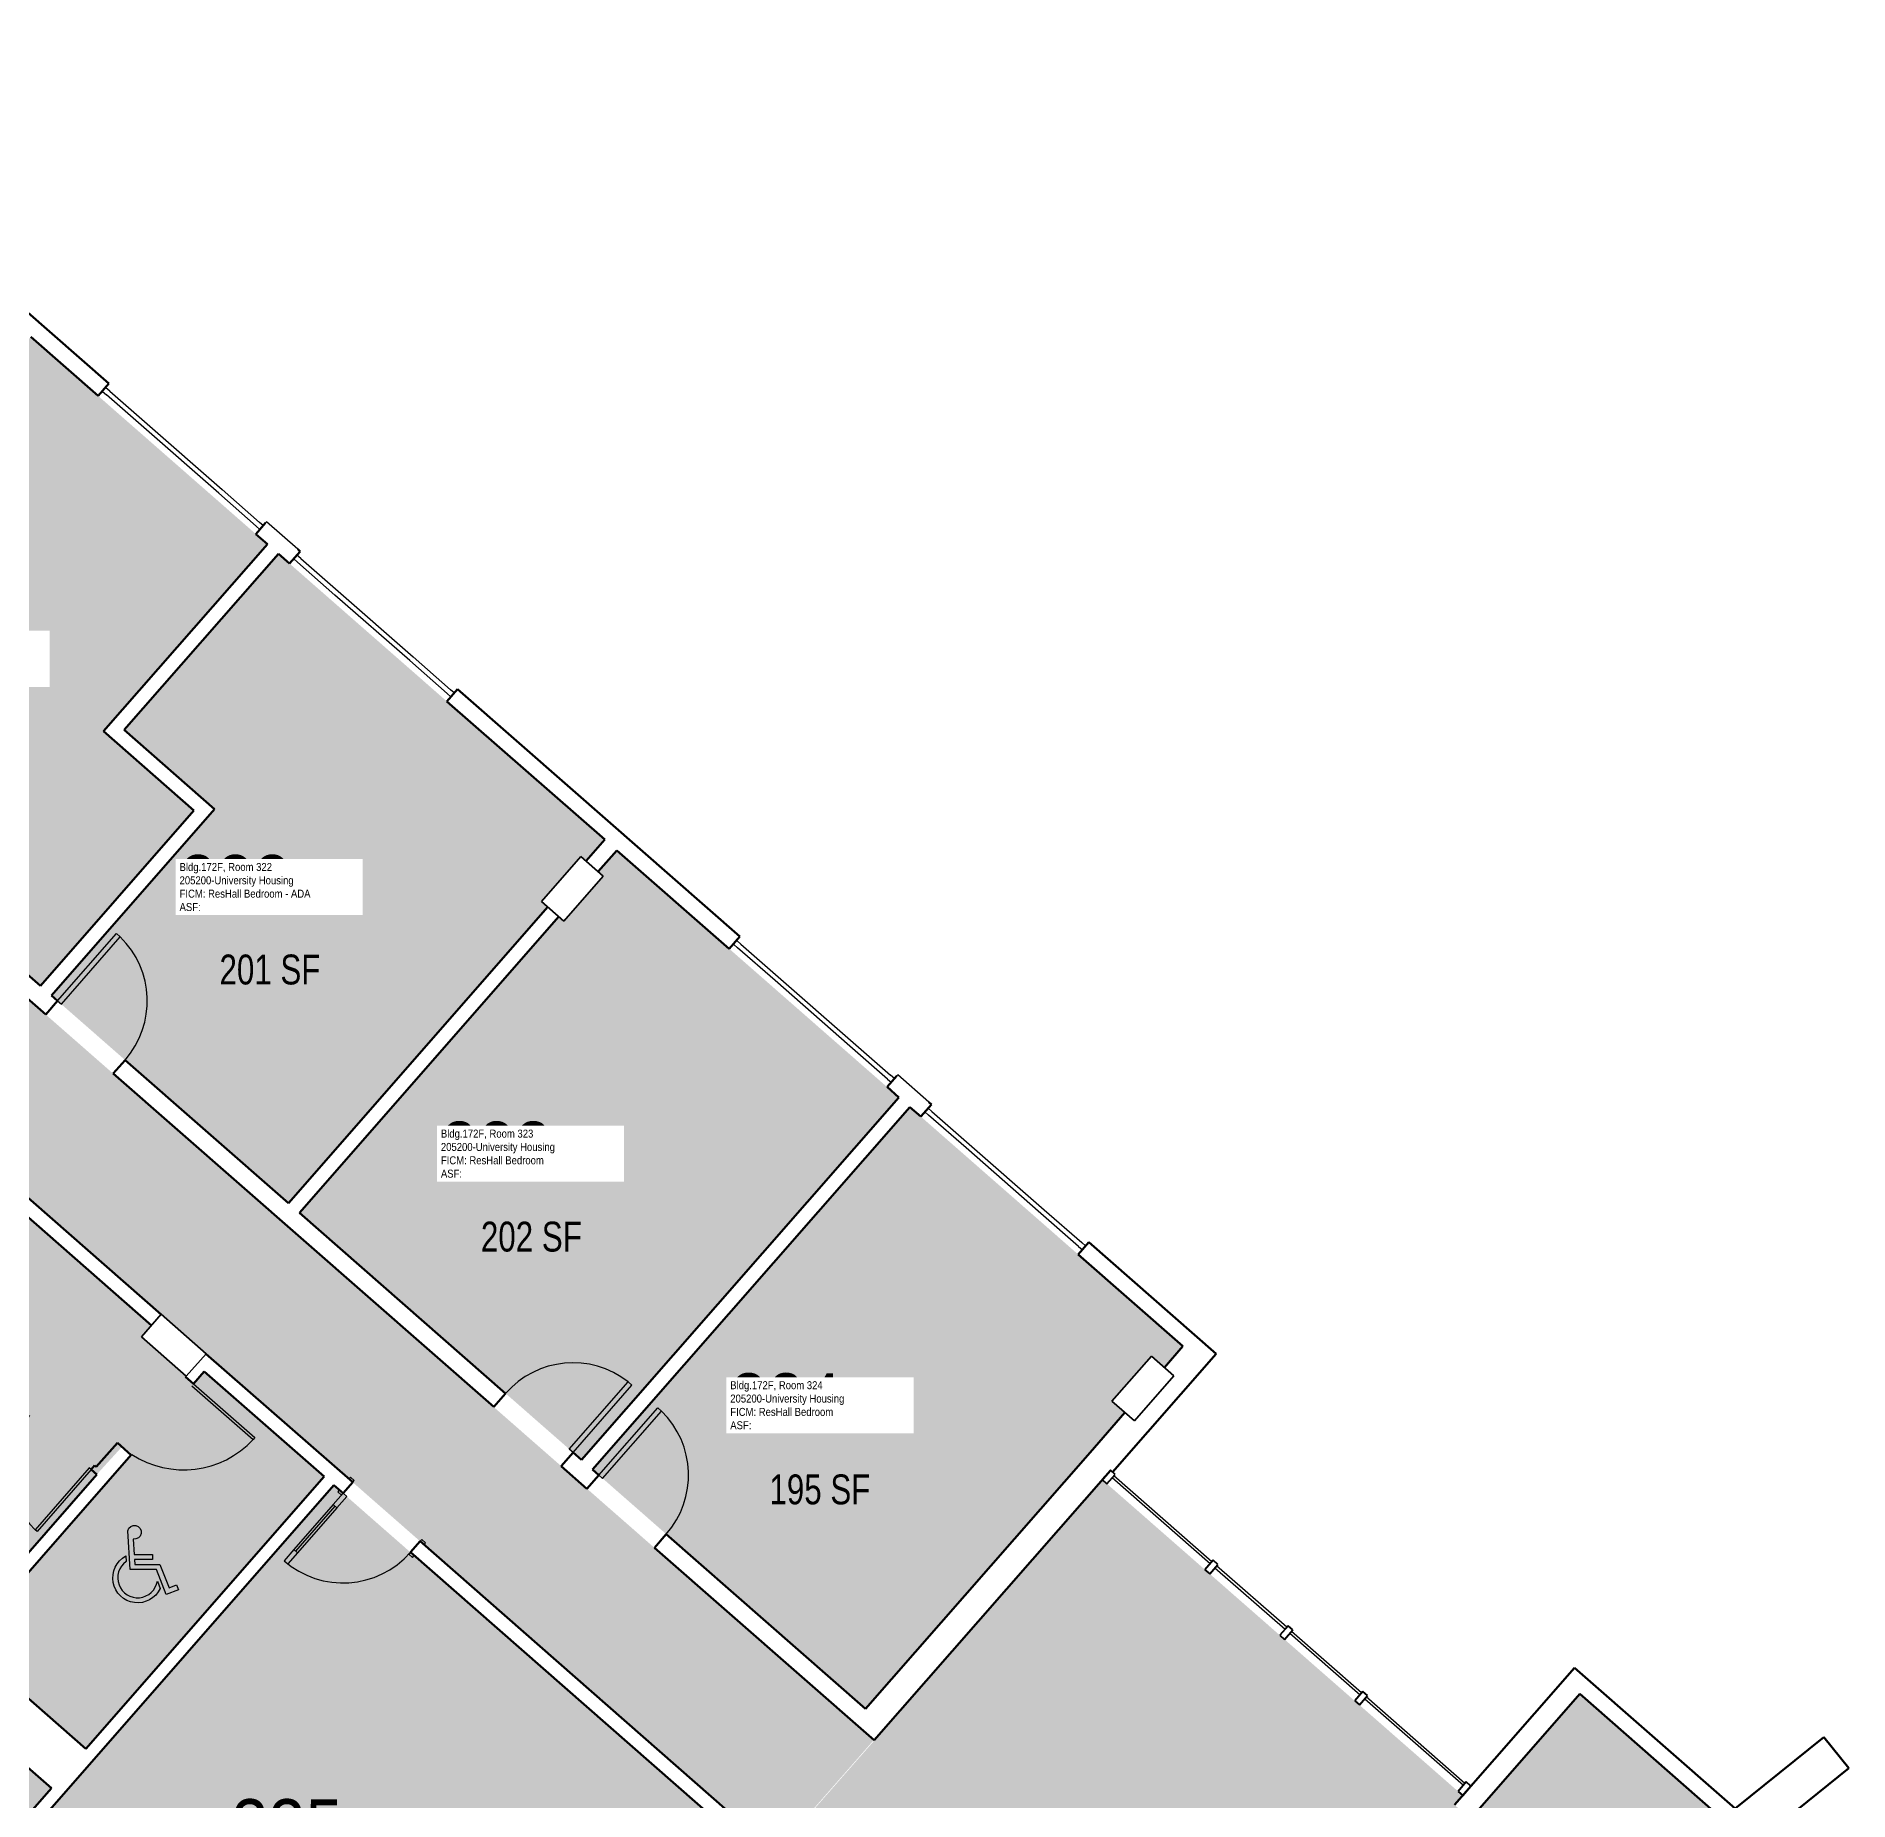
# Model space of a CAD drawing. Header units: inches. Extents: x 69234239 to 69236626, y 27656166 to 27658522.
# Drawn here: x 69235170 to 69235898, y 27657581 to 27658289 of the extents above; entities that cross this region are included whole.
import ezdxf
from ezdxf.enums import TextEntityAlignment as Align

# ---------------------------------------------------------------- set-up
doc = ezdxf.new("R2010")
doc.units = ezdxf.units.IN
doc.header["$LTSCALE"] = 100
doc.header["$MEASUREMENT"] = 0
doc.layers.get('0').update_dxf_attribs({"linetype": 'CONTINUOUS'})
for name, color, linetype in [('A-COLS', 5, 'CONTINUOUS'), ('A-DOOR', 2, 'CONTINUOUS'), ('A-GLAZ', 1, 'CONTINUOUS'), ('A-IDEN-ICON', 4, 'CONTINUOUS'), ('A-IDEN-RNUM', 7, 'CONTINUOUS'), ('A-IDEN-SNUM', 4, 'CONTINUOUS'), ('A-IDEN-VNUM', 4, 'CONTINUOUS'), ('A-WALL', 5, 'CONTINUOUS'), ('AREA-TEXT', 3, 'CONTINUOUS'), ('Rooms-Category-Color', 7, 'CONTINUOUS'), ('Rooms-College-Color', 7, 'CONTINUOUS'), ('Rooms-Department-Color', 7, 'CONTINUOUS'), ('Rooms-Division-Color', 7, 'CONTINUOUS'), ('Rooms-Information', 7, 'CONTINUOUS')]:
    doc.layers.add(name, color=color, linetype=linetype)
doc.styles.add('CP_AREA', font='arial.ttf', dxfattribs={"height": 15})
doc.styles.add('CP_ROOMSNUMBER', font='arial.ttf', dxfattribs={"height": 1})
doc.styles.add('CP_ROOMVNUMBER', font='arial.ttf', dxfattribs={"width": 0.85, "height": 0.075})

# ---------------------------------------------------------------- blocks, each defined once
blk = doc.blocks.new('08_Single-Flush - 08_Single-Flush_3_-0_ x 7_-0_-5597139-LEVEL 3')
at = {"layer": 'A-DOOR', "color": 7}
for p, q in [((16, -3.62), (16, -39.57)), ((18, -3.62), (16, -3.62)), ((18, -3.62), (18, -39.57)), ((18, -39.57), (16, -39.57))]:
    blk.add_line(p, q, dxfattribs=at)
at = {"layer": 'A-DOOR', "lineweight": 25}
blk.add_arc((18, -3.62), 36, 180, 266.81526, dxfattribs=at)
blk = doc.blocks.new('08_Single-Flush - 08_Single-Flush_3_-0_ x 7_-0_-5597140-LEVEL 3')
at = {"layer": 'A-DOOR', "color": 7}
for p, q in [((16, 3.62), (16, 39.57)), ((18, 39.57), (16, 39.57)), ((18, 3.62), (18, 39.57)), ((18, 3.62), (16, 3.62))]:
    blk.add_line(p, q, dxfattribs=at)
at = {"layer": 'A-DOOR', "lineweight": 25}
blk.add_arc((18, 3.62), 36, 93.18474, 180, dxfattribs=at)
blk = doc.blocks.new('Panel Door - Panel Door_2_-9_ x 7_-8_-4517476-LEVEL 3')
at = {"layer": 'A-DOOR', "color": 7}
for p, q in [((15.5, -1.06), (15.5, -34.05)), ((16.5, -1.06), (15.5, -1.06)), ((16.5, -1.06), (16.5, -34.05)), ((16.5, -34.05), (15.5, -34.05))]:
    blk.add_line(p, q, dxfattribs=at)
at = {"layer": 'A-DOOR', "lineweight": 25}
blk.add_arc((16.5, -1.06), 33, 180, 268.2635, dxfattribs=at)
blk = doc.blocks.new('Panel Door - Panel Door_3_-2_ x 7_-8_-V59-LEVEL 3')
at = {"layer": 'A-DOOR', "color": 7}
for p, q in [((18, -6.31), (18, -39.05)), ((19, -6.31), (19, -39.05)), ((19, -39.05), (18, -39.05))]:
    blk.add_line(p, q, dxfattribs=at)
at = {"layer": 'A-DOOR', "lineweight": 25}
for start, end in [(180, 181.22091), (187.94724, 268.49204)]:
    blk.add_arc((19, -1.06), 38, start, end, dxfattribs=at)
blk = doc.blocks.new('CPHC')
for points in [[(10, 11), (10, 10), (6.37, 10), (6.43, 9), (11.48, 9), (13.31, 4.28), (14.82, 4.87), (15.18, 3.93), (12.74, 2.99), (10.79, 8), (5.49, 8), (5.01, 15.77, -2.310496), (6.12, 14.1), (6.31, 11)], [(4.7, 9.57, 1.506288), (10.95, 5.66), (11.53, 4.17, -1.382884), (4.63, 10.7)]]:
    blk.add_lwpolyline(points, format="xyb", close=True)

msp = doc.modelspace()

# ---------------------------------------------------------------- hatches: boundary and pattern name
at = {"layer": 'Rooms-Category-Color', "true_color": 0xadadad}
for points in [[(69234685.7, 27658243.8), (69234846.08, 27658103.34), (69234798.65, 27658049.18), (69234845.43, 27658008.22), (69234892.86, 27658062.38), (69234988.96, 27657978.23), (69234989.36, 27657978.68), (69234998.39, 27657970.78), (69234994.04, 27657965.81), (69234789.14, 27657731.84), (69234785.11, 27657727.23), (69234776.08, 27657735.13), (69234776.16, 27657735.23), (69234637.57, 27657856.59), (69234633.57, 27657860.09), (69234633.57, 27657860.09), (69234631.31, 27657862.08), (69234483.78, 27657991.27), (69234472.9, 27658000.8), (69234433.28, 27657955.56), (69234458.14, 27657933.8), (69234458.13, 27657933.78), (69234505.4, 27657892.39), (69234641.66, 27657773.07), (69234740.95, 27657686.12), (69234877.22, 27657566.79), (69234976.9, 27657479.5), (69235094.64, 27657376.4), (69235214.47, 27657271.45), (69235254.01, 27657316.6), (69235244.41, 27657325.01), (69235246.38, 27657327.27), (69235217.61, 27657352.47), (69235215.61, 27657350.19), (69235200.19, 27657363.7), (69235171.35, 27657388.98), (69235171.35, 27657388.98), (69235111.42, 27657441.46), (69235113.4, 27657443.73), (69235084.63, 27657468.93), (69235082.64, 27657466.66), (69235080.58, 27657468.47), (69235080.59, 27657468.47), (69235007.19, 27657532.75), (69234926.02, 27657603.83), (69234925.59, 27657604.21), (69234925.59, 27657604.21), (69234902.25, 27657624.64), (69234854.17, 27657666.75), (69234853.75, 27657667.12), (69234851.75, 27657668.83), (69234830.25, 27657687.67), (69234878.01, 27657742.2), (69234878.01, 27657742.2), (69234995.22, 27657876.06), (69235043.24, 27657930.88), (69235064.76, 27657912.03), (69235067.49, 27657909.64), (69235071.46, 27657906.16), (69235115.22, 27657867.84), (69235138.94, 27657847.07), (69235138.93, 27657847.07), (69235248.09, 27657751.48), (69235291.57, 27657713.4), (69235466.98, 27657559.79), (69235506.55, 27657604.96), (69235386.59, 27657710.01), (69235268.87, 27657813.1), (69235169.18, 27657900.4), (69235033.43, 27658019.28), (69234801.16, 27658222.68), (69234801.11, 27658222.73), (69234797.91, 27658225.52), (69234751.91, 27658265.8), (69234751.91, 27658265.8), (69234744.42, 27658272.37), (69234725.34, 27658289.07)], [(69234859.34, 27657673.52), (69234908.28, 27657630.67), (69234910.58, 27657633.3), (69234933.5, 27657613.23), (69234929.46, 27657608.63), (69235011.06, 27657537.17), (69235015.03, 27657541.71), (69235033.08, 27657525.89), (69235033.45, 27657526.32), (69235037.81, 27657522.5), (69235033.47, 27657517.55), (69235080.5, 27657476.36), (69235176.16, 27657585.6), (69235129.13, 27657626.78), (69235062.85, 27657551.09), (69235055.79, 27657557.27), (69235064.14, 27657566.8), (69235063.48, 27657567.38), (69235064.88, 27657568.98), (69235067.14, 27657567), (69235123.67, 27657631.56), (69235092.45, 27657658.9), (69235035.92, 27657594.34), (69235030.47, 27657599.12), (69235087, 27657663.67), (69235055.78, 27657691.02), (69234999.24, 27657626.46), (69234993.79, 27657631.24), (69235050.32, 27657695.79), (69235019.1, 27657723.13), (69234961.87, 27657657.78), (69234957.92, 27657661.24), (69234982.34, 27657689.12), (69235061.81, 27657779.87), (69235061.43, 27657780.2), (69235085.52, 27657806.95), (69235089.47, 27657803.49), (69235032.94, 27657738.93), (69235065.29, 27657710.6), (69235121.83, 27657775.16), (69235125.78, 27657771.7), (69235069.24, 27657707.14), (69235101.59, 27657678.81), (69235158.12, 27657743.37), (69235162.07, 27657739.92), (69235105.54, 27657675.36), (69235137.88, 27657647.03), (69235194.42, 27657711.59), (69235204.49, 27657722.64), (69235208.22, 27657719.37), (69235141.83, 27657643.57), (69235189.99, 27657601.39), (69235285.72, 27657710.71), (69235237.56, 27657752.88), (69235233.29, 27657748), (69235230.09, 27657750.73), (69235230.38, 27657751.06), (69235212.33, 27657766.87), (69235216.35, 27657771.46), (69235135.06, 27657842.65), (69235131.03, 27657838.04), (69235107.37, 27657858.77), (69235058.83, 27657901.27), (69235017, 27657853.5), (69234998.95, 27657869.3), (69234885.19, 27657739.4), (69234903.22, 27657723.62)]]:
    msp.add_hatch(color=253, dxfattribs=at).paths.add_polyline_path(points)
at = {"layer": 'Rooms-Category-Color', "true_color": 0x728ef3}
for points in [[(69235040.42, 27658022.8), (69235171.75, 27657907.79), (69235233.41, 27657978.21), (69235197.13, 27658009.98), (69235262.95, 27658085.13), (69235167.9, 27658168.37), (69235160.41, 27658159.81), (69235162.42, 27658158.05), (69235148.75, 27658142.44), (69235146.61, 27658139.99), (69235144.6, 27658141.75)], [(69235176.17, 27657903.92), (69235271.44, 27657820.49), (69235375.61, 27657939.45), (69235373.05, 27657941.69), (69235388.82, 27657959.7), (69235388.86, 27657959.75), (69235390.95, 27657957.92), (69235398.44, 27657966.48), (69235267.37, 27658081.26), (69235205.43, 27658010.53), (69235241.7, 27657978.76)], [(69235275.86, 27657816.62), (69235389.16, 27657717.4), (69235516.64, 27657862.97), (69235403.33, 27657962.19), (69235395.84, 27657953.64), (69235395.8, 27657953.59), (69235397.85, 27657951.79), (69235384.22, 27657936.23), (69235382.08, 27657933.79), (69235380.03, 27657935.58)], [(69235503.25, 27657617.49), (69235558.13, 27657680.15), (69235591.75, 27657718.54), (69235593.38, 27657720.41), (69235593.4, 27657720.42), (69235594.43, 27657721.6), (69235607.43, 27657736.44), (69235602.21, 27657741.01), (69235618.03, 27657759.07), (69235623.24, 27657754.5), (69235630.73, 27657763.06), (69235521.06, 27657859.1), (69235393.58, 27657713.53)], [(69235746.19, 27657573.33), (69235739.79, 27657578.93), (69235743.09, 27657582.69), (69235598.51, 27657709.3), (69235429.12, 27657516.32), (69235473.96, 27657477.07), (69235345.6, 27657330.48), (69235300.76, 27657369.75), (69235191.04, 27657244.53), (69235290.57, 27657120.69), (69235575.22, 27657349.47), (69235538.1, 27657395.66), (69235692.43, 27657519.7), (69235729.54, 27657473.52), (69235850.42, 27657570.67), (69235790.11, 27657623.49)]]:
    msp.add_hatch(color=171, dxfattribs=at).paths.add_polyline_path(points)
at = {"layer": 'Rooms-Category-Color', "true_color": 0xffe090}
msp.add_hatch(color=41, dxfattribs=at).paths.add_polyline_path([(69235214.35, 27657621.23), (69235170.83, 27657571.54), (69235261.63, 27657492.02), (69235336.85, 27657426.14), (69235455.7, 27657561.86), (69235289.67, 27657707.25)])
at = {"layer": 'Rooms-College-Color', "true_color": 0xadadad}
for points in [[(69234685.7, 27658243.8), (69234846.08, 27658103.34), (69234798.65, 27658049.18), (69234845.43, 27658008.22), (69234892.86, 27658062.38), (69234988.96, 27657978.23), (69234989.36, 27657978.68), (69234998.39, 27657970.78), (69234994.04, 27657965.81), (69234789.14, 27657731.84), (69234785.11, 27657727.23), (69234776.08, 27657735.13), (69234776.16, 27657735.23), (69234637.57, 27657856.59), (69234633.57, 27657860.09), (69234633.57, 27657860.09), (69234631.31, 27657862.08), (69234483.78, 27657991.27), (69234472.9, 27658000.8), (69234433.28, 27657955.56), (69234458.14, 27657933.8), (69234458.13, 27657933.78), (69234505.4, 27657892.39), (69234641.66, 27657773.07), (69234740.95, 27657686.12), (69234877.22, 27657566.79), (69234976.9, 27657479.5), (69235094.64, 27657376.4), (69235214.47, 27657271.45), (69235254.01, 27657316.6), (69235244.41, 27657325.01), (69235246.38, 27657327.27), (69235217.61, 27657352.47), (69235215.61, 27657350.19), (69235200.19, 27657363.7), (69235171.35, 27657388.98), (69235171.35, 27657388.98), (69235111.42, 27657441.46), (69235113.4, 27657443.73), (69235084.63, 27657468.93), (69235082.64, 27657466.66), (69235080.58, 27657468.47), (69235080.59, 27657468.47), (69235007.19, 27657532.75), (69234926.02, 27657603.83), (69234925.59, 27657604.21), (69234925.59, 27657604.21), (69234902.25, 27657624.64), (69234854.17, 27657666.75), (69234853.75, 27657667.12), (69234851.75, 27657668.83), (69234830.25, 27657687.67), (69234878.01, 27657742.2), (69234878.01, 27657742.2), (69234995.22, 27657876.06), (69235043.24, 27657930.88), (69235064.76, 27657912.03), (69235067.49, 27657909.64), (69235071.46, 27657906.16), (69235115.22, 27657867.84), (69235138.94, 27657847.07), (69235138.93, 27657847.07), (69235248.09, 27657751.48), (69235291.57, 27657713.4), (69235466.98, 27657559.79), (69235506.55, 27657604.96), (69235386.59, 27657710.01), (69235268.87, 27657813.1), (69235169.18, 27657900.4), (69235033.43, 27658019.28), (69234801.16, 27658222.68), (69234801.11, 27658222.73), (69234797.91, 27658225.52), (69234751.91, 27658265.8), (69234751.91, 27658265.8), (69234744.42, 27658272.37), (69234725.34, 27658289.07)], [(69235040.42, 27658022.8), (69235171.75, 27657907.79), (69235233.41, 27657978.21), (69235197.13, 27658009.98), (69235262.95, 27658085.13), (69235167.9, 27658168.37), (69235160.41, 27658159.81), (69235162.42, 27658158.05), (69235148.75, 27658142.44), (69235146.61, 27658139.99), (69235144.6, 27658141.75)], [(69235176.17, 27657903.92), (69235271.44, 27657820.49), (69235375.61, 27657939.45), (69235373.05, 27657941.69), (69235388.82, 27657959.7), (69235388.86, 27657959.75), (69235390.95, 27657957.92), (69235398.44, 27657966.48), (69235267.37, 27658081.26), (69235205.43, 27658010.53), (69235241.7, 27657978.76)], [(69235275.86, 27657816.62), (69235389.16, 27657717.4), (69235516.64, 27657862.97), (69235403.33, 27657962.19), (69235395.84, 27657953.64), (69235395.8, 27657953.59), (69235397.85, 27657951.79), (69235384.22, 27657936.23), (69235382.08, 27657933.79), (69235380.03, 27657935.58)], [(69234859.34, 27657673.52), (69234908.28, 27657630.67), (69234910.58, 27657633.3), (69234933.5, 27657613.23), (69234929.46, 27657608.63), (69235011.06, 27657537.17), (69235015.03, 27657541.71), (69235033.08, 27657525.89), (69235033.45, 27657526.32), (69235037.81, 27657522.5), (69235033.47, 27657517.55), (69235080.5, 27657476.36), (69235176.16, 27657585.6), (69235129.13, 27657626.78), (69235062.85, 27657551.09), (69235055.79, 27657557.27), (69235064.14, 27657566.8), (69235063.48, 27657567.38), (69235064.88, 27657568.98), (69235067.14, 27657567), (69235123.67, 27657631.56), (69235092.45, 27657658.9), (69235035.92, 27657594.34), (69235030.47, 27657599.12), (69235087, 27657663.67), (69235055.78, 27657691.02), (69234999.24, 27657626.46), (69234993.79, 27657631.24), (69235050.32, 27657695.79), (69235019.1, 27657723.13), (69234961.87, 27657657.78), (69234957.92, 27657661.24), (69234982.34, 27657689.12), (69235061.81, 27657779.87), (69235061.43, 27657780.2), (69235085.52, 27657806.95), (69235089.47, 27657803.49), (69235032.94, 27657738.93), (69235065.29, 27657710.6), (69235121.83, 27657775.16), (69235125.78, 27657771.7), (69235069.24, 27657707.14), (69235101.59, 27657678.81), (69235158.12, 27657743.37), (69235162.07, 27657739.92), (69235105.54, 27657675.36), (69235137.88, 27657647.03), (69235194.42, 27657711.59), (69235204.49, 27657722.64), (69235208.22, 27657719.37), (69235141.83, 27657643.57), (69235189.99, 27657601.39), (69235285.72, 27657710.71), (69235237.56, 27657752.88), (69235233.29, 27657748), (69235230.09, 27657750.73), (69235230.38, 27657751.06), (69235212.33, 27657766.87), (69235216.35, 27657771.46), (69235135.06, 27657842.65), (69235131.03, 27657838.04), (69235107.37, 27657858.77), (69235058.83, 27657901.27), (69235017, 27657853.5), (69234998.95, 27657869.3), (69234885.19, 27657739.4), (69234903.22, 27657723.62)], [(69235503.25, 27657617.49), (69235558.13, 27657680.15), (69235591.75, 27657718.54), (69235593.38, 27657720.41), (69235593.4, 27657720.42), (69235594.43, 27657721.6), (69235607.43, 27657736.44), (69235602.21, 27657741.01), (69235618.03, 27657759.07), (69235623.24, 27657754.5), (69235630.73, 27657763.06), (69235521.06, 27657859.1), (69235393.58, 27657713.53)], [(69235214.35, 27657621.23), (69235170.83, 27657571.54), (69235261.63, 27657492.02), (69235336.85, 27657426.14), (69235455.7, 27657561.86), (69235289.67, 27657707.25)], [(69235746.19, 27657573.33), (69235739.79, 27657578.93), (69235743.09, 27657582.69), (69235598.51, 27657709.3), (69235429.12, 27657516.32), (69235473.96, 27657477.07), (69235345.6, 27657330.48), (69235300.76, 27657369.75), (69235191.04, 27657244.53), (69235290.57, 27657120.69), (69235575.22, 27657349.47), (69235538.1, 27657395.66), (69235692.43, 27657519.7), (69235729.54, 27657473.52), (69235850.42, 27657570.67), (69235790.11, 27657623.49)]]:
    msp.add_hatch(color=253, dxfattribs=at).paths.add_polyline_path(points)
at = {"layer": 'Rooms-Department-Color', "true_color": 0xacacac}
for points in [[(69234685.7, 27658243.8), (69234846.08, 27658103.34), (69234798.65, 27658049.18), (69234845.43, 27658008.22), (69234892.86, 27658062.38), (69234988.96, 27657978.23), (69234989.36, 27657978.68), (69234998.39, 27657970.78), (69234994.04, 27657965.81), (69234789.14, 27657731.84), (69234785.11, 27657727.23), (69234776.08, 27657735.13), (69234776.16, 27657735.23), (69234637.57, 27657856.59), (69234633.57, 27657860.09), (69234633.57, 27657860.09), (69234631.31, 27657862.08), (69234483.78, 27657991.27), (69234472.9, 27658000.8), (69234433.28, 27657955.56), (69234458.14, 27657933.8), (69234458.13, 27657933.78), (69234505.4, 27657892.39), (69234641.66, 27657773.07), (69234740.95, 27657686.12), (69234877.22, 27657566.79), (69234976.9, 27657479.5), (69235094.64, 27657376.4), (69235214.47, 27657271.45), (69235254.01, 27657316.6), (69235244.41, 27657325.01), (69235246.38, 27657327.27), (69235217.61, 27657352.47), (69235215.61, 27657350.19), (69235200.19, 27657363.7), (69235171.35, 27657388.98), (69235171.35, 27657388.98), (69235111.42, 27657441.46), (69235113.4, 27657443.73), (69235084.63, 27657468.93), (69235082.64, 27657466.66), (69235080.58, 27657468.47), (69235080.59, 27657468.47), (69235007.19, 27657532.75), (69234926.02, 27657603.83), (69234925.59, 27657604.21), (69234925.59, 27657604.21), (69234902.25, 27657624.64), (69234854.17, 27657666.75), (69234853.75, 27657667.12), (69234851.75, 27657668.83), (69234830.25, 27657687.67), (69234878.01, 27657742.2), (69234878.01, 27657742.2), (69234995.22, 27657876.06), (69235043.24, 27657930.88), (69235064.76, 27657912.03), (69235067.49, 27657909.64), (69235071.46, 27657906.16), (69235115.22, 27657867.84), (69235138.94, 27657847.07), (69235138.93, 27657847.07), (69235248.09, 27657751.48), (69235291.57, 27657713.4), (69235466.98, 27657559.79), (69235506.55, 27657604.96), (69235386.59, 27657710.01), (69235268.87, 27657813.1), (69235169.18, 27657900.4), (69235033.43, 27658019.28), (69234801.16, 27658222.68), (69234801.11, 27658222.73), (69234797.91, 27658225.52), (69234751.91, 27658265.8), (69234751.91, 27658265.8), (69234744.42, 27658272.37), (69234725.34, 27658289.07)], [(69234859.34, 27657673.52), (69234908.28, 27657630.67), (69234910.58, 27657633.3), (69234933.5, 27657613.23), (69234929.46, 27657608.63), (69235011.06, 27657537.17), (69235015.03, 27657541.71), (69235033.08, 27657525.89), (69235033.45, 27657526.32), (69235037.81, 27657522.5), (69235033.47, 27657517.55), (69235080.5, 27657476.36), (69235176.16, 27657585.6), (69235129.13, 27657626.78), (69235062.85, 27657551.09), (69235055.79, 27657557.27), (69235064.14, 27657566.8), (69235063.48, 27657567.38), (69235064.88, 27657568.98), (69235067.14, 27657567), (69235123.67, 27657631.56), (69235092.45, 27657658.9), (69235035.92, 27657594.34), (69235030.47, 27657599.12), (69235087, 27657663.67), (69235055.78, 27657691.02), (69234999.24, 27657626.46), (69234993.79, 27657631.24), (69235050.32, 27657695.79), (69235019.1, 27657723.13), (69234961.87, 27657657.78), (69234957.92, 27657661.24), (69234982.34, 27657689.12), (69235061.81, 27657779.87), (69235061.43, 27657780.2), (69235085.52, 27657806.95), (69235089.47, 27657803.49), (69235032.94, 27657738.93), (69235065.29, 27657710.6), (69235121.83, 27657775.16), (69235125.78, 27657771.7), (69235069.24, 27657707.14), (69235101.59, 27657678.81), (69235158.12, 27657743.37), (69235162.07, 27657739.92), (69235105.54, 27657675.36), (69235137.88, 27657647.03), (69235194.42, 27657711.59), (69235204.49, 27657722.64), (69235208.22, 27657719.37), (69235141.83, 27657643.57), (69235189.99, 27657601.39), (69235285.72, 27657710.71), (69235237.56, 27657752.88), (69235233.29, 27657748), (69235230.09, 27657750.73), (69235230.38, 27657751.06), (69235212.33, 27657766.87), (69235216.35, 27657771.46), (69235135.06, 27657842.65), (69235131.03, 27657838.04), (69235107.37, 27657858.77), (69235058.83, 27657901.27), (69235017, 27657853.5), (69234998.95, 27657869.3), (69234885.19, 27657739.4), (69234903.22, 27657723.62)]]:
    msp.add_hatch(color=253, dxfattribs=at).paths.add_polyline_path(points)
at = {"layer": 'Rooms-Department-Color', "true_color": 0x604aed}
for points in [[(69235040.42, 27658022.8), (69235171.75, 27657907.79), (69235233.41, 27657978.21), (69235197.13, 27658009.98), (69235262.95, 27658085.13), (69235167.9, 27658168.37), (69235160.41, 27658159.81), (69235162.42, 27658158.05), (69235148.75, 27658142.44), (69235146.61, 27658139.99), (69235144.6, 27658141.75)], [(69235176.17, 27657903.92), (69235271.44, 27657820.49), (69235375.61, 27657939.45), (69235373.05, 27657941.69), (69235388.82, 27657959.7), (69235388.86, 27657959.75), (69235390.95, 27657957.92), (69235398.44, 27657966.48), (69235267.37, 27658081.26), (69235205.43, 27658010.53), (69235241.7, 27657978.76)], [(69235275.86, 27657816.62), (69235389.16, 27657717.4), (69235516.64, 27657862.97), (69235403.33, 27657962.19), (69235395.84, 27657953.64), (69235395.8, 27657953.59), (69235397.85, 27657951.79), (69235384.22, 27657936.23), (69235382.08, 27657933.79), (69235380.03, 27657935.58)], [(69235503.25, 27657617.49), (69235558.13, 27657680.15), (69235591.75, 27657718.54), (69235593.38, 27657720.41), (69235593.4, 27657720.42), (69235594.43, 27657721.6), (69235607.43, 27657736.44), (69235602.21, 27657741.01), (69235618.03, 27657759.07), (69235623.24, 27657754.5), (69235630.73, 27657763.06), (69235521.06, 27657859.1), (69235393.58, 27657713.53)], [(69235214.35, 27657621.23), (69235170.83, 27657571.54), (69235261.63, 27657492.02), (69235336.85, 27657426.14), (69235455.7, 27657561.86), (69235289.67, 27657707.25)], [(69235746.19, 27657573.33), (69235739.79, 27657578.93), (69235743.09, 27657582.69), (69235598.51, 27657709.3), (69235429.12, 27657516.32), (69235473.96, 27657477.07), (69235345.6, 27657330.48), (69235300.76, 27657369.75), (69235191.04, 27657244.53), (69235290.57, 27657120.69), (69235575.22, 27657349.47), (69235538.1, 27657395.66), (69235692.43, 27657519.7), (69235729.54, 27657473.52), (69235850.42, 27657570.67), (69235790.11, 27657623.49)]]:
    msp.add_hatch(color=173, dxfattribs=at).paths.add_polyline_path(points)
at = {"layer": 'Rooms-Division-Color', "true_color": 0xadadad}
for points in [[(69234685.7, 27658243.8), (69234846.08, 27658103.34), (69234798.65, 27658049.18), (69234845.43, 27658008.22), (69234892.86, 27658062.38), (69234988.96, 27657978.23), (69234989.36, 27657978.68), (69234998.39, 27657970.78), (69234994.04, 27657965.81), (69234789.14, 27657731.84), (69234785.11, 27657727.23), (69234776.08, 27657735.13), (69234776.16, 27657735.23), (69234637.57, 27657856.59), (69234633.57, 27657860.09), (69234633.57, 27657860.09), (69234631.31, 27657862.08), (69234483.78, 27657991.27), (69234472.9, 27658000.8), (69234433.28, 27657955.56), (69234458.14, 27657933.8), (69234458.13, 27657933.78), (69234505.4, 27657892.39), (69234641.66, 27657773.07), (69234740.95, 27657686.12), (69234877.22, 27657566.79), (69234976.9, 27657479.5), (69235094.64, 27657376.4), (69235214.47, 27657271.45), (69235254.01, 27657316.6), (69235244.41, 27657325.01), (69235246.38, 27657327.27), (69235217.61, 27657352.47), (69235215.61, 27657350.19), (69235200.19, 27657363.7), (69235171.35, 27657388.98), (69235171.35, 27657388.98), (69235111.42, 27657441.46), (69235113.4, 27657443.73), (69235084.63, 27657468.93), (69235082.64, 27657466.66), (69235080.58, 27657468.47), (69235080.59, 27657468.47), (69235007.19, 27657532.75), (69234926.02, 27657603.83), (69234925.59, 27657604.21), (69234925.59, 27657604.21), (69234902.25, 27657624.64), (69234854.17, 27657666.75), (69234853.75, 27657667.12), (69234851.75, 27657668.83), (69234830.25, 27657687.67), (69234878.01, 27657742.2), (69234878.01, 27657742.2), (69234995.22, 27657876.06), (69235043.24, 27657930.88), (69235064.76, 27657912.03), (69235067.49, 27657909.64), (69235071.46, 27657906.16), (69235115.22, 27657867.84), (69235138.94, 27657847.07), (69235138.93, 27657847.07), (69235248.09, 27657751.48), (69235291.57, 27657713.4), (69235466.98, 27657559.79), (69235506.55, 27657604.96), (69235386.59, 27657710.01), (69235268.87, 27657813.1), (69235169.18, 27657900.4), (69235033.43, 27658019.28), (69234801.16, 27658222.68), (69234801.11, 27658222.73), (69234797.91, 27658225.52), (69234751.91, 27658265.8), (69234751.91, 27658265.8), (69234744.42, 27658272.37), (69234725.34, 27658289.07)], [(69234859.34, 27657673.52), (69234908.28, 27657630.67), (69234910.58, 27657633.3), (69234933.5, 27657613.23), (69234929.46, 27657608.63), (69235011.06, 27657537.17), (69235015.03, 27657541.71), (69235033.08, 27657525.89), (69235033.45, 27657526.32), (69235037.81, 27657522.5), (69235033.47, 27657517.55), (69235080.5, 27657476.36), (69235176.16, 27657585.6), (69235129.13, 27657626.78), (69235062.85, 27657551.09), (69235055.79, 27657557.27), (69235064.14, 27657566.8), (69235063.48, 27657567.38), (69235064.88, 27657568.98), (69235067.14, 27657567), (69235123.67, 27657631.56), (69235092.45, 27657658.9), (69235035.92, 27657594.34), (69235030.47, 27657599.12), (69235087, 27657663.67), (69235055.78, 27657691.02), (69234999.24, 27657626.46), (69234993.79, 27657631.24), (69235050.32, 27657695.79), (69235019.1, 27657723.13), (69234961.87, 27657657.78), (69234957.92, 27657661.24), (69234982.34, 27657689.12), (69235061.81, 27657779.87), (69235061.43, 27657780.2), (69235085.52, 27657806.95), (69235089.47, 27657803.49), (69235032.94, 27657738.93), (69235065.29, 27657710.6), (69235121.83, 27657775.16), (69235125.78, 27657771.7), (69235069.24, 27657707.14), (69235101.59, 27657678.81), (69235158.12, 27657743.37), (69235162.07, 27657739.92), (69235105.54, 27657675.36), (69235137.88, 27657647.03), (69235194.42, 27657711.59), (69235204.49, 27657722.64), (69235208.22, 27657719.37), (69235141.83, 27657643.57), (69235189.99, 27657601.39), (69235285.72, 27657710.71), (69235237.56, 27657752.88), (69235233.29, 27657748), (69235230.09, 27657750.73), (69235230.38, 27657751.06), (69235212.33, 27657766.87), (69235216.35, 27657771.46), (69235135.06, 27657842.65), (69235131.03, 27657838.04), (69235107.37, 27657858.77), (69235058.83, 27657901.27), (69235017, 27657853.5), (69234998.95, 27657869.3), (69234885.19, 27657739.4), (69234903.22, 27657723.62)]]:
    msp.add_hatch(color=253, dxfattribs=at).paths.add_polyline_path(points)
at = {"layer": 'Rooms-Division-Color', "true_color": 0x604aed}
for points in [[(69235040.42, 27658022.8), (69235171.75, 27657907.79), (69235233.41, 27657978.21), (69235197.13, 27658009.98), (69235262.95, 27658085.13), (69235167.9, 27658168.37), (69235160.41, 27658159.81), (69235162.42, 27658158.05), (69235148.75, 27658142.44), (69235146.61, 27658139.99), (69235144.6, 27658141.75)], [(69235176.17, 27657903.92), (69235271.44, 27657820.49), (69235375.61, 27657939.45), (69235373.05, 27657941.69), (69235388.82, 27657959.7), (69235388.86, 27657959.75), (69235390.95, 27657957.92), (69235398.44, 27657966.48), (69235267.37, 27658081.26), (69235205.43, 27658010.53), (69235241.7, 27657978.76)], [(69235275.86, 27657816.62), (69235389.16, 27657717.4), (69235516.64, 27657862.97), (69235403.33, 27657962.19), (69235395.84, 27657953.64), (69235395.8, 27657953.59), (69235397.85, 27657951.79), (69235384.22, 27657936.23), (69235382.08, 27657933.79), (69235380.03, 27657935.58)], [(69235503.25, 27657617.49), (69235558.13, 27657680.15), (69235591.75, 27657718.54), (69235593.38, 27657720.41), (69235593.4, 27657720.42), (69235594.43, 27657721.6), (69235607.43, 27657736.44), (69235602.21, 27657741.01), (69235618.03, 27657759.07), (69235623.24, 27657754.5), (69235630.73, 27657763.06), (69235521.06, 27657859.1), (69235393.58, 27657713.53)], [(69235214.35, 27657621.23), (69235170.83, 27657571.54), (69235261.63, 27657492.02), (69235336.85, 27657426.14), (69235455.7, 27657561.86), (69235289.67, 27657707.25)], [(69235746.19, 27657573.33), (69235739.79, 27657578.93), (69235743.09, 27657582.69), (69235598.51, 27657709.3), (69235429.12, 27657516.32), (69235473.96, 27657477.07), (69235345.6, 27657330.48), (69235300.76, 27657369.75), (69235191.04, 27657244.53), (69235290.57, 27657120.69), (69235575.22, 27657349.47), (69235538.1, 27657395.66), (69235692.43, 27657519.7), (69235729.54, 27657473.52), (69235850.42, 27657570.67), (69235790.11, 27657623.49)]]:
    msp.add_hatch(color=173, dxfattribs=at).paths.add_polyline_path(points)

# ---------------------------------------------------------------- linework, layer by layer
at = {"layer": 'A-COLS', "lineweight": 35}
for p, q in [((69235373.05, 27657941.69), (69235388.86, 27657959.75)), ((69235388.86, 27657959.75), (69235397.89, 27657951.84)), ((69235397.89, 27657951.84), (69235382.08, 27657933.79)), ((69235382.08, 27657933.79), (69235373.05, 27657941.69)), ((69235212.33, 27657766.87), (69235220.24, 27657775.9)), ((69235220.24, 27657775.9), (69235238.29, 27657760.08)), ((69235230.38, 27657751.06), (69235212.33, 27657766.87)), ((69235238.29, 27657760.08), (69235230.38, 27657751.06)), ((69235602.21, 27657741.01), (69235618.03, 27657759.07)), ((69235618.03, 27657759.07), (69235627.05, 27657751.16)), ((69235627.05, 27657751.16), (69235611.24, 27657733.1)), ((69235611.24, 27657733.1), (69235602.21, 27657741.01))]:
    msp.add_line(p, q, dxfattribs=at)
at = {"layer": 'A-DOOR'}
for p, q in [((69235296.37, 27657710.53), (69235295.71, 27657709.78)), ((69235297.87, 27657709.21), (69235296.37, 27657710.53)), ((69235297.21, 27657708.46), (69235297.87, 27657709.21)), ((69235293.34, 27657704.04), (69235289.39, 27657699.53)), ((69235294.85, 27657702.72), (69235290.89, 27657698.21)), ((69235291.84, 27657705.36), (69235291.18, 27657704.6)), ((69235291.18, 27657704.6), (69235292.68, 27657703.29)), ((69235292.68, 27657703.29), (69235293.34, 27657704.04)), ((69235293.34, 27657704.04), (69235294.85, 27657702.72)), ((69235289.39, 27657699.53), (69235273.58, 27657681.47)), ((69235274.33, 27657680.81), (69235290.14, 27657698.87)), ((69235290.89, 27657698.21), (69235275.08, 27657680.15)), ((69235290.89, 27657698.21), (69235289.39, 27657699.53)), ((69235324.95, 27657685.49), (69235324.29, 27657684.74)), ((69235326.46, 27657684.18), (69235324.95, 27657685.49)), ((69235273.58, 27657681.47), (69235269.62, 27657676.96)), ((69235275.08, 27657680.15), (69235271.13, 27657675.64)), ((69235275.08, 27657680.15), (69235273.58, 27657681.47)), ((69235320.42, 27657680.32), (69235319.76, 27657679.57)), ((69235319.76, 27657679.57), (69235321.27, 27657678.25)), ((69235321.27, 27657678.25), (69235321.93, 27657679)), ((69235325.8, 27657683.42), (69235326.46, 27657684.18)), ((69235269.62, 27657676.96), (69235271.13, 27657675.64))]:
    msp.add_line(p, q, dxfattribs=at)
at = {"layer": 'A-DOOR', "lineweight": 25}
msp.add_arc((69235293.34, 27657704.04), 36, 228.79082, 318.79082, dxfattribs=at)
at = {"layer": 'A-GLAZ'}
for p, q in [((69235196.77, 27658146.41), (69235198.28, 27658145.09)), ((69235199.6, 27658146.59), (69235198.09, 27658147.91)), ((69235213.32, 27658131.91), (69235198.28, 27658145.09)), ((69235199.6, 27658146.59), (69235214.64, 27658133.42)), ((69235243.42, 27658105.56), (69235213.32, 27658131.91)), ((69235214.64, 27658133.42), (69235244.73, 27658107.06)), ((69235258.46, 27658092.38), (69235243.42, 27658105.56)), ((69235244.73, 27658107.06), (69235259.78, 27658093.89)), ((69235261.29, 27658092.57), (69235259.78, 27658093.89)), ((69235258.46, 27658092.38), (69235259.97, 27658091.07)), ((69235273.51, 27658079.21), (69235275.01, 27658077.89)), ((69235276.33, 27658079.39), (69235274.83, 27658080.71)), ((69235276.33, 27658079.39), (69235291.38, 27658066.22)), ((69235290.06, 27658064.71), (69235275.01, 27658077.89)), ((69235320.15, 27658038.36), (69235290.06, 27658064.71)), ((69235291.38, 27658066.22), (69235321.47, 27658039.87)), ((69235335.2, 27658025.18), (69235320.15, 27658038.36)), ((69235321.47, 27658039.87), (69235336.52, 27658026.69)), ((69235335.2, 27658025.18), (69235336.7, 27658023.87)), ((69235338.02, 27658025.37), (69235336.52, 27658026.69)), ((69235453.12, 27657924.58), (69235451.61, 27657925.9)), ((69235450.3, 27657924.39), (69235451.8, 27657923.07)), ((69235466.85, 27657909.9), (69235451.8, 27657923.07)), ((69235453.12, 27657924.58), (69235468.16, 27657911.4)), ((69235468.16, 27657911.4), (69235498.26, 27657885.05)), ((69235496.94, 27657883.55), (69235466.85, 27657909.9)), ((69235511.99, 27657870.37), (69235496.94, 27657883.55)), ((69235498.26, 27657885.05), (69235513.3, 27657871.87)), ((69235511.99, 27657870.37), (69235513.49, 27657869.05)), ((69235514.81, 27657870.56), (69235513.3, 27657871.87)), ((69235527.03, 27657857.19), (69235528.54, 27657855.88)), ((69235529.85, 27657857.38), (69235528.35, 27657858.7)), ((69235543.58, 27657842.7), (69235528.54, 27657855.88)), ((69235529.85, 27657857.38), (69235544.9, 27657844.2)), ((69235573.67, 27657816.35), (69235543.58, 27657842.7)), ((69235544.9, 27657844.2), (69235574.99, 27657817.85)), ((69235574.99, 27657817.85), (69235590.04, 27657804.68)), ((69235588.72, 27657803.17), (69235573.67, 27657816.35)), ((69235588.72, 27657803.17), (69235590.23, 27657801.85)), ((69235591.54, 27657803.36), (69235590.04, 27657804.68)), ((69235602.97, 27657711.05), (69235602.31, 27657710.3)), ((69235602.31, 27657710.3), (69235641.71, 27657675.79)), ((69235642.37, 27657676.54), (69235602.97, 27657711.05)), ((69235641.71, 27657675.79), (69235642.37, 27657676.54)), ((69235644.25, 27657674.9), (69235643.59, 27657674.14)), ((69235643.59, 27657674.14), (69235671.78, 27657649.46)), ((69235672.44, 27657650.21), (69235644.25, 27657674.9)), ((69235671.78, 27657649.46), (69235672.44, 27657650.21)), ((69235674.32, 27657648.57), (69235673.66, 27657647.81)), ((69235673.66, 27657647.81), (69235701.84, 27657623.14)), ((69235702.5, 27657623.89), (69235674.32, 27657648.57)), ((69235701.84, 27657623.14), (69235702.5, 27657623.89)), ((69235704.38, 27657622.24), (69235703.72, 27657621.49)), ((69235703.72, 27657621.49), (69235743.35, 27657586.79)), ((69235744.01, 27657587.54), (69235704.38, 27657622.24)), ((69235743.35, 27657586.79), (69235744.01, 27657587.54))]:
    msp.add_line(p, q, dxfattribs=at)
at = {"layer": 'A-GLAZ', "lineweight": 40, "extrusion": (0, 0, -1)}
for p, q in [((69235601.58, 27657713.26), (69235598.29, 27657709.5)), ((69235598.29, 27657709.5), (69235600.17, 27657707.85)), ((69235600.17, 27657707.85), (69235603.46, 27657711.61)), ((69235603.46, 27657711.61), (69235601.58, 27657713.26)), ((69235642.86, 27657677.11), (69235639.57, 27657673.35)), ((69235639.57, 27657673.35), (69235641.45, 27657671.7)), ((69235641.45, 27657671.7), (69235644.74, 27657675.46)), ((69235644.74, 27657675.46), (69235642.86, 27657677.11)), ((69235672.93, 27657650.78), (69235669.64, 27657647.02)), ((69235671.52, 27657645.37), (69235674.81, 27657649.13)), ((69235674.81, 27657649.13), (69235672.93, 27657650.78)), ((69235669.64, 27657647.02), (69235671.52, 27657645.37)), ((69235702.99, 27657624.45), (69235699.7, 27657620.69)), ((69235699.7, 27657620.69), (69235701.58, 27657619.04)), ((69235701.58, 27657619.04), (69235704.87, 27657622.81)), ((69235704.87, 27657622.81), (69235702.99, 27657624.45))]:
    msp.add_line(p, q, dxfattribs=at)
at = {"layer": 'A-GLAZ', "lineweight": 40}
for p, q in [((69235744.5, 27657588.1), (69235741.21, 27657584.34)), ((69235741.21, 27657584.34), (69235743.09, 27657582.69)), ((69235743.09, 27657582.69), (69235746.38, 27657586.46)), ((69235746.38, 27657586.46), (69235744.5, 27657588.1))]:
    msp.add_line(p, q, dxfattribs=at)
at = {"layer": 'A-WALL', "lineweight": 50}
for p, q in [((69235199.22, 27658149.58), (69235121.16, 27658217.94)), ((69235167.9, 27658168.37), (69235194.94, 27658144.69)), ((69235194.94, 27658144.69), (69235199.22, 27658149.58)), ((69235262.23, 27658093.65), (69235258.32, 27658089.19)), ((69235258.32, 27658089.19), (69235262.95, 27658085.13)), ((69235262.95, 27658085.13), (69235197.13, 27658009.98)), ((69235205.43, 27658010.53), (69235267.37, 27658081.26)), ((69235267.37, 27658081.26), (69235271.86, 27658077.33)), ((69235271.86, 27658077.33), (69235276.14, 27658082.22)), ((69235276.14, 27658082.22), (69235275.11, 27658083.12)), ((69235339.34, 27658026.88), (69235335.06, 27658021.99)), ((69235335.06, 27658021.99), (69235398.44, 27657966.48)), ((69235385.65, 27657986.32), (69235339.34, 27658026.88)), ((69235197.13, 27658009.98), (69235233.41, 27657978.21)), ((69235241.7, 27657978.76), (69235205.43, 27658010.53)), ((69235171.75, 27657907.79), (69235070.54, 27657996.42)), ((69235065.77, 27657990.96), (69235173.91, 27657896.26)), ((69235452.74, 27657927.57), (69235385.65, 27657986.32)), ((69235233.41, 27657978.21), (69235171.75, 27657907.79)), ((69235176.17, 27657903.92), (69235241.7, 27657978.76)), ((69235398.44, 27657966.48), (69235390.95, 27657957.92)), ((69235395.84, 27657953.64), (69235403.33, 27657962.19)), ((69235403.33, 27657962.19), (69235448.46, 27657922.68)), ((69235375.61, 27657939.45), (69235271.44, 27657820.49)), ((69235275.86, 27657816.62), (69235380.03, 27657935.58)), ((69235448.46, 27657922.68), (69235452.74, 27657927.57)), ((69235178.69, 27657901.71), (69235176.17, 27657903.92)), ((69235173.91, 27657896.26), (69235178.69, 27657901.71)), ((69235205.77, 27657878), (69235200.99, 27657872.54)), ((69235271.44, 27657820.49), (69235205.77, 27657878)), ((69235200.99, 27657872.54), (69235353.85, 27657738.68)), ((69235515.75, 27657871.64), (69235511.84, 27657867.17)), ((69235516.64, 27657862.97), (69235389.16, 27657717.4)), ((69235511.84, 27657867.17), (69235516.64, 27657862.97)), ((69235525.38, 27657855.31), (69235529.67, 27657860.2)), ((69235529.67, 27657860.2), (69235528.63, 27657861.11)), ((69235393.58, 27657713.53), (69235521.06, 27657859.1)), ((69235521.06, 27657859.1), (69235525.38, 27657855.31)), ((69235220.22, 27657775.88), (69235138.93, 27657847.07)), ((69235135.06, 27657842.65), (69235216.35, 27657771.46)), ((69235358.63, 27657744.14), (69235275.86, 27657816.62)), ((69235592.86, 27657804.86), (69235588.58, 27657799.97)), ((69235644.04, 27657760.04), (69235592.86, 27657804.86)), ((69235588.58, 27657799.97), (69235630.73, 27657763.06)), ((69235297.21, 27657708.46), (69235238.28, 27657760.07)), ((69235602.43, 27657712.52), (69235644.04, 27657760.04)), ((69235630.73, 27657763.06), (69235623.24, 27657754.5)), ((69235230.38, 27657751.06), (69235230.09, 27657750.73)), ((69235233.29, 27657748), (69235237.56, 27657752.88)), ((69235237.56, 27657752.88), (69235285.72, 27657710.71)), ((69235230.09, 27657750.73), (69235233.25, 27657747.96)), ((69235353.85, 27657738.68), (69235358.63, 27657744.14)), ((69235607.43, 27657736.44), (69235593.4, 27657720.42)), ((69235202.67, 27657724.23), (69235194.22, 27657714.58)), ((69235208.22, 27657719.37), (69235202.67, 27657724.23)), ((69235141.83, 27657643.57), (69235208.25, 27657719.41)), ((69235193.56, 27657715.16), (69235192.16, 27657713.56)), ((69235194.22, 27657714.58), (69235193.56, 27657715.16)), ((69235385.71, 27657720.42), (69235380.93, 27657714.97)), ((69235380.93, 27657714.97), (69235391.32, 27657705.87)), ((69235389.16, 27657717.4), (69235385.71, 27657720.42)), ((69235593.38, 27657720.41), (69235503.25, 27657617.49)), ((69235194.42, 27657711.59), (69235137.88, 27657647.03)), ((69235170.83, 27657571.54), (69235289.67, 27657707.25)), ((69235285.72, 27657710.71), (69235189.99, 27657601.39)), ((69235192.16, 27657713.56), (69235194.42, 27657711.59)), ((69235289.67, 27657707.25), (69235293.34, 27657704.04)), ((69235293.34, 27657704.04), (69235297.21, 27657708.46)), ((69235391.32, 27657705.87), (69235396.1, 27657711.32)), ((69235396.1, 27657711.32), (69235393.58, 27657713.53)), ((69235506.66, 27657604.87), (69235601.56, 27657713.24)), ((69235423.18, 27657687.61), (69235418.41, 27657682.15)), ((69235503.25, 27657617.49), (69235423.18, 27657687.61)), ((69235324.29, 27657684.74), (69235320.42, 27657680.32)), ((69235320.42, 27657680.32), (69235455.7, 27657561.86)), ((69235467.1, 27657559.69), (69235324.29, 27657684.74)), ((69235418.41, 27657682.15), (69235506.66, 27657604.87)), ((69235189.99, 27657601.39), (69235141.83, 27657643.57)), ((69235788, 27657633.98), (69235739.79, 27657578.93)), ((69235852.51, 27657577.48), (69235788, 27657633.98)), ((69235129.13, 27657626.78), (69235176.16, 27657585.6)), ((69235746.19, 27657573.33), (69235790.11, 27657623.49)), ((69235790.11, 27657623.49), (69235850.42, 27657570.67)), ((69235888.14, 27657606.12), (69235852.51, 27657577.48)), ((69235898.16, 27657593.65), (69235888.14, 27657606.12)), ((69235809.49, 27657522.38), (69235898.16, 27657593.65)), ((69235176.16, 27657585.6), (69235080.5, 27657476.36))]:
    msp.add_line(p, q, dxfattribs=at)
at = {"layer": 'A-WALL'}
for p, q in [((69235262.6, 27658094.08), (69235262.23, 27658093.65)), ((69235275.11, 27658083.12), (69235262.6, 27658094.08)), ((69235516.13, 27657872.06), (69235515.75, 27657871.64)), ((69235528.63, 27657861.11), (69235516.13, 27657872.06))]:
    msp.add_line(p, q, dxfattribs=at)

# ---------------------------------------------------------------- block references
at = {"layer": 'A-DOOR'}
for name, p, rotation in [('08_Single-Flush - 08_Single-Flush_3_-0_ x 7_-0_-5597139-LEVEL 3', (69235189.84, 27657887.13), 138.7908235744156), ('08_Single-Flush - 08_Single-Flush_3_-0_ x 7_-0_-5597140-LEVEL 3', (69235369.78, 27657729.55), 318.7908235744155), ('Panel Door - Panel Door_3_-2_ x 7_-8_-V59-LEVEL 3', (69235215.99, 27657737.83), 48.79082357441569), ('08_Single-Flush - 08_Single-Flush_3_-0_ x 7_-0_-5597139-LEVEL 3', (69235407.25, 27657696.74), 138.7908235744156), ('Panel Door - Panel Door_2_-9_ x 7_-8_-4517476-LEVEL 3', (69235180.45, 27657725.23), 318.7908235744161)]:
    msp.add_blockref(name, p, dxfattribs=dict(at, rotation=rotation))
at = {"layer": 'A-IDEN-ICON', "lineweight": -3, "xscale": 2, "yscale": 2, "zscale": 2}
msp.add_blockref('CPHC', (69235196.84, 27657657.46), dxfattribs=at)

# ---------------------------------------------------------------- texts
at = {"layer": 'A-IDEN-RNUM', "style": 'CP_ROOMSNUMBER'}
for s, p in [('0322-00', (69235237.14, 27657946.75)), ('0323-00', (69235342.12, 27657839.69)), ('0324-00', (69235458.36, 27657738.66))]:
    msp.add_text(s, height=1, dxfattribs=at).set_placement(p)
at = {"layer": 'A-IDEN-SNUM', "style": 'CP_ROOMSNUMBER'}
for s, p in [('172F032200', (69235237.2, 27657946.75)), ('172F032300', (69235342.18, 27657839.69)), ('172F032400', (69235458.42, 27657738.66))]:
    msp.add_text(s, height=1, dxfattribs=at).set_placement(p)
at = {"layer": 'A-IDEN-VNUM', "style": 'CP_ROOMVNUMBER', "width": 0.85}
for s, p in [('322', (69235227.67, 27657937.78)), ('323', (69235332.64, 27657830.72)), ('324', (69235448.88, 27657729.69)), ('335', (69235248.56, 27657558.7))]:
    msp.add_text(s, height=22.5, dxfattribs=at).set_placement(p)
at = {"layer": 'AREA-TEXT', "style": 'CP_AREA', "width": 0.75}
for s, p in [('201 SF', (69235263.98, 27657914.34)), ('202 SF', (69235368.98, 27657807.09)), ('195 SF', (69235484.89, 27657705.59))]:
    msp.add_text(s, height=12, dxfattribs=at).set_placement(p, align=Align.MIDDLE_CENTER)

# ---------------------------------------------------------------- next in the draw order: texts
at = {"layer": 'Rooms-Information', "char_height": 3.2143, "width": 72, "attachment_point": 7, "style": 'CP_ROOMVNUMBER', "bg_fill": 3, "box_fill_scale": 1.5, "bg_fill_color": 256, "bg_fill_true_color": 13158600, "bg_fill_transparency": 0}
for s, insert in [('Bldg.172F, Room 321^M^J205200-University Housing^M^JFICM: ResHall Bedroom^M^JASF: ', (69235101.83, 27658029.4)), ('Bldg.172F, Room 322^M^J205200-University Housing^M^JFICM: ResHall Bedroom - ADA^M^JASF: ', (69235227.67, 27657937.78)), ('Bldg.172F, Room 323^M^J205200-University Housing^M^JFICM: ResHall Bedroom^M^JASF: ', (69235332.64, 27657830.72)), ('Bldg.172F, Room 324^M^J205200-University Housing^M^JFICM: ResHall Bedroom^M^JASF: ', (69235448.88, 27657729.69))]:
    msp.add_mtext(s, dxfattribs=dict(at, insert=insert))

doc.saveas('drawing.dxf')
